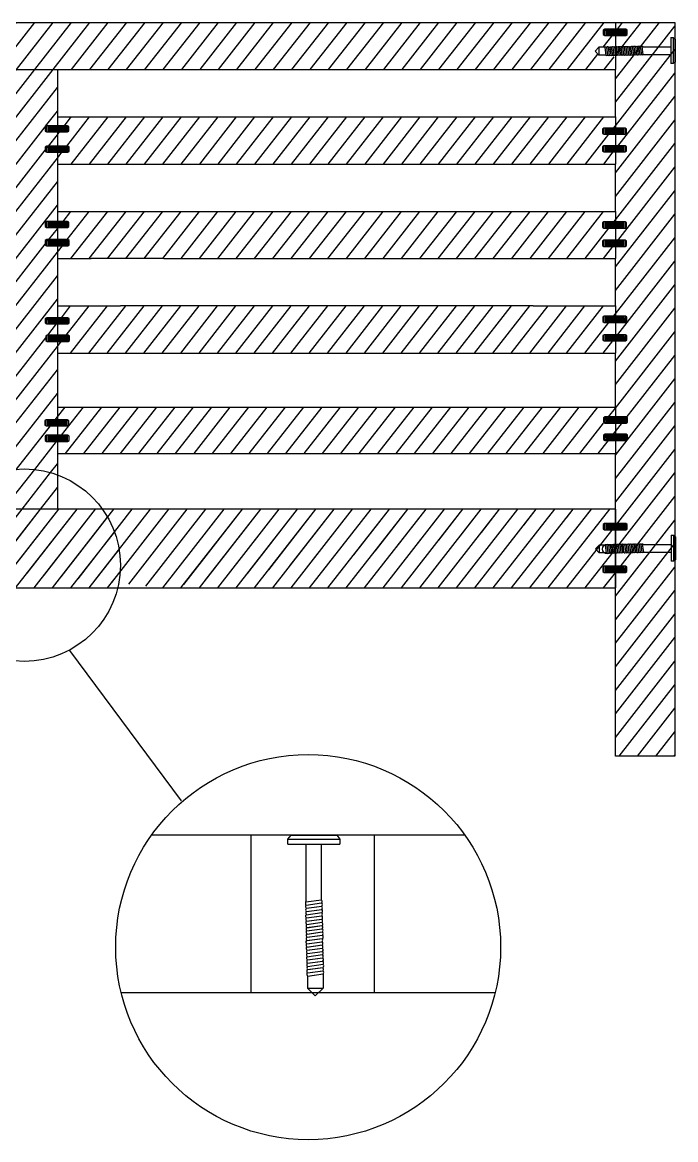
# Model space of a CAD drawing. Header units: centimetres. Extents: x -263 to 1048, y -279 to 536.
# Drawn here: x 723.3 to 807.9, y -130.4 to 14.2 of the extents above; entities that cross this region are included whole.
import ezdxf

# ---------------------------------------------------------------- set-up
doc = ezdxf.new("R2010")
doc.units = ezdxf.units.CM
doc.header["$MEASUREMENT"] = 0
doc.layers.add('Chiodi', color=1, linetype='Continuous')
doc.layers.add('struttura', color=7, linetype='Continuous')

msp = doc.modelspace()

# ---------------------------------------------------------------- hatches: boundary and pattern name
h = msp.add_hatch()
h.set_pattern_fill('ANSI31', color=256, scale=15, angle=7)
h.paths.add_polyline_path([(799.19, 10.96), (798.98, 10.98, -0.399853), (799.18, 11.01), (799.37, 10.86, -0.670759), (799.6, 11), (799.78, 10.88, -1.07062), (800.08, 10.9), (800.1, 12.66), (798.75, 12.66), (798.75, 12.54), (798.57, 12.66), (798.57, 13.22), (798.75, 13.34), (798.75, 13.22), (800.13, 13.22), (800.13, 14.22), (647.58, 14.22), (647.58, 12.93), (648.82, 12.93), (648.82, 13.05), (649, 12.93), (649, 12.37), (648.82, 12.25), (648.82, 12.37), (647.58, 12.37), (647.58, 8.11), (732.24, 8.11), (741.62, 8.11), (800.13, 8.11), (799.87, 10.89, 0.713017), (799.6, 10.98, 0.416151), (799.4, 10.98, 0.417369), (799.19, 10.96, 1.235017), (799.01, 10.73), (799.12, 9.98), (799.32, 9.96)])
h.paths.add_polyline_path([(649.88, 10.29), (649.39, 9.79), (648.58, 9.79, -0.374902), (648.39, 9.79, -0.455072), (648.16, 9.79, -0.375759), (647.97, 9.79, -0.400391), (647.77, 9.77), (647.63, 10.79), (647.63, 10.79), (647.63, 10.79, -0.382872), (647.84, 10.8, -0.424236), (648.06, 10.8, -0.346547), (648.25, 10.8, -0.412961), (648.47, 10.8), (649.39, 10.8)], flags=16)
h.paths.add_polyline_path([(648.6, 9.81), (648.6, 9.79), (648.46, 10.8), (648.46, 10.81)], flags=16)
h.paths.add_polyline_path([(648.18, 9.81), (648.18, 9.77), (648.05, 10.78), (648.05, 10.81)], flags=16)
h.paths.add_polyline_path([(797.5, 10.48), (797.99, 10.99), (798.77, 10.99), (798.91, 9.97), (798.91, 9.97), (798.91, 9.97), (797.99, 9.97)], flags=16)
h = msp.add_hatch()
h.set_pattern_fill('ANSI31', color=256, scale=15, angle=7)
h.paths.add_polyline_path([(800.13, -10.25), (800.13, -4.13), (800.13, 1.99), (800.13, 8.11), (800.13, 14.22), (807.84, 14.22), (807.84, -80.78), (800.13, -80.78), (800.13, -48.82), (800.13, -41.62), (800.13, -35.6), (800.13, -28.6), (800.13, -22.48), (800.13, -16.36)])
h = msp.add_hatch()
h.set_pattern_fill('ANSI31', color=256, scale=15, angle=7)
h.paths.add_polyline_path([(727.85, 8.11), (719.85, 8.11), (719.85, 0.75), (721.38, 0.75), (721.38, 0.06), (721.2, -0.05), (719.85, -0.05), (719.85, -1.94), (721.38, -1.94), (721.38, -2.62), (721.2, -2.74), (719.85, -2.74), (719.85, -11.59), (721.38, -11.59), (721.38, -12.27), (721.2, -12.39), (719.85, -12.39), (719.85, -13.91), (721.38, -13.91), (721.38, -14.59), (721.2, -14.71), (719.85, -14.71), (719.85, -23.97), (721.34, -23.97), (721.34, -24.65), (721.15, -24.77), (719.85, -24.77), (719.85, -26.15), (721.34, -26.15), (721.34, -26.84), (721.15, -26.95), (719.85, -26.95), (719.85, -28.6), (719.85, -34.71), (719.85, -37.23), (721.36, -37.23), (721.36, -37.91), (721.17, -38.03), (719.85, -38.03), (719.85, -39.24), (721.4, -39.24), (721.4, -39.92), (721.22, -40.04), (719.85, -40.04), (719.85, -40.83), (719.85, -44.16, -0.164876), (727.85, -44.36), (727.85, -40.83), (727.85, -40.04), (726.27, -40.04), (726.27, -39.36), (726.45, -39.24), (727.85, -39.24), (727.85, -38.03), (726.22, -38.03), (726.22, -37.35), (726.4, -37.23), (727.85, -37.23), (727.85, -34.71), (727.85, -28.6), (727.85, -27.09), (726.34, -27.09), (726.34, -26.41), (726.52, -26.29), (727.85, -26.29), (727.85, -24.82), (726.29, -24.82), (726.29, -24.13), (726.47, -24.02), (727.85, -24.02), (727.85, -14.71), (726.29, -14.71), (726.29, -14.03), (726.47, -13.91), (727.85, -13.91), (727.85, -12.34), (726.25, -12.34), (726.25, -11.66), (726.43, -11.54), (727.85, -11.54), (727.85, -2.6), (726.29, -2.6), (726.29, -1.92), (726.47, -1.8), (727.85, -1.8), (727.85, 0.04), (726.25, 0.04), (726.25, 0.72), (726.43, 0.84), (727.85, 0.84)])
h = msp.add_hatch()
h.set_pattern_fill('ANSI31', color=256, scale=15, angle=7)
h.paths.add_polyline_path([(798.47, -1.88), (798.65, -1.76), (800.13, -1.76), (800.13, -0.27), (798.47, -0.27), (798.47, 0.41), (798.65, 0.53), (800.13, 0.53), (800.13, 1.99), (741.62, 1.99), (732.24, 1.99), (727.85, 1.99), (727.85, 0.84), (729.35, 0.84), (729.35, 0.15), (729.16, 0.04), (727.85, 0.04), (727.85, -1.8), (729.39, -1.8), (729.39, -2.48), (729.21, -2.6), (727.85, -2.6), (727.85, -4.13), (732.24, -4.13), (741.62, -4.13), (800.13, -4.13), (800.13, -2.56), (798.47, -2.56)])
h = msp.add_hatch()
h.set_pattern_fill('ANSI31', color=256, scale=15, angle=7)
h.paths.add_polyline_path([(798.47, -14.11), (798.65, -13.99), (800.13, -13.99), (800.13, -12.41), (798.47, -12.41), (798.47, -11.73), (798.65, -11.61), (800.13, -11.61), (800.13, -10.25), (741.62, -10.25), (732.24, -10.25), (727.85, -10.25), (727.85, -11.54), (729.35, -11.54), (729.35, -12.23), (729.16, -12.34), (727.85, -12.34), (727.85, -13.91), (729.39, -13.91), (729.39, -14.59), (729.21, -14.71), (727.85, -14.71), (727.85, -16.36), (732.24, -16.36), (741.62, -16.36), (800.13, -16.36), (800.13, -14.79), (798.47, -14.79)])
h = msp.add_hatch()
h.set_pattern_fill('ANSI31', color=256, scale=15, angle=7)
h.paths.add_polyline_path([(800.13, -24.63), (798.51, -24.63), (798.51, -23.95), (798.7, -23.83), (800.13, -23.83), (800.13, -22.48), (789.48, -22.48), (736.02, -22.48), (732.24, -22.48), (727.85, -22.48), (727.85, -24.02), (729.39, -24.02), (729.39, -24.7), (729.21, -24.82), (727.85, -24.82), (727.85, -26.29), (729.44, -26.29), (729.44, -26.97), (729.25, -27.09), (727.85, -27.09), (727.85, -28.6), (732.24, -28.6), (732.97, -28.6), (792.54, -28.6), (800.13, -28.6), (800.13, -27.02), (798.51, -27.02), (798.51, -26.34), (798.7, -26.22), (800.13, -26.22)])
h = msp.add_hatch()
h.set_pattern_fill('ANSI31', color=256, scale=15, angle=7)
h.paths.add_polyline_path([(798.61, -39.22), (798.79, -39.1), (800.13, -39.1), (800.13, -37.66), (798.61, -37.66), (798.61, -36.97), (798.79, -36.86), (800.13, -36.86), (800.13, -35.6), (792.54, -35.6), (732.97, -35.6), (732.24, -35.6), (727.85, -35.6), (727.85, -37.23), (729.32, -37.23), (729.32, -37.91), (729.14, -38.03), (727.85, -38.03), (727.85, -39.24), (729.37, -39.24), (729.37, -39.92), (729.18, -40.04), (727.85, -40.04), (727.85, -40.83), (727.85, -41.62), (800.13, -41.62), (800.13, -39.9), (798.61, -39.9)])
h = msp.add_hatch()
h.set_pattern_fill('ANSI31', color=256, scale=15, angle=7)
h.paths.add_polyline_path([(727.85, -44.36, 0.164876), (719.85, -44.16), (719.85, -48.82), (727.85, -48.82)])
h = msp.add_hatch()
h.set_pattern_fill('ANSI31', color=256, scale=15, angle=7)
edge = h.paths.add_edge_path()
edge.add_line((800.13, -48.82), (647.58, -48.82))
edge.add_line((741.62, -59.01), (799.78, -59.01))
edge.add_line((731.9, -59.01), (741.62, -59.01))
h = msp.add_hatch()
h.set_pattern_fill('ANSI31', color=256, scale=15, angle=7)
edge = h.paths.add_edge_path()
edge.add_line((800.13, -48.82), (647.58, -48.82))
edge.add_line((800.13, -48.82), (800.13, -59.01))
edge.add_line((799.78, -59.01), (800.13, -59.01))
edge.add_line((741.62, -59.01), (799.78, -59.01))
h = msp.add_hatch()
h.set_pattern_fill('ANSI31', color=256, scale=15, angle=7)
h.paths.add_polyline_path([(733.69, -48.82), (713.4, -48.82, 0.156219), (711.08, -56.06, 0.059662), (711.44, -59.01), (731.9, -59.01), (735.66, -59.01, 0.059662), (736.01, -56.06, 0.156219)], flags=17)

# ---------------------------------------------------------------- linework, layer by layer
for p, q in [((807.84, 14.22), (807.84, -80.78)), ((800.13, 1.99), (800.13, 8.11)), ((800.13, -10.25), (800.13, -4.13)), ((800.13, -22.48), (800.13, -16.36)), ((800.13, -35.6), (800.13, -28.6)), ((800.13, -48.82), (800.13, -41.62)), ((799.78, -59.01), (800.13, -59.01)), ((729.4, -67.09), (743.9, -86.58)), ((752.95, -111.39), (752.95, -91.03)), ((768.95, -111.39), (768.95, -91.03))]:
    msp.add_line(p, q)
for centre, radius in [((723.55, -56.06), 12.46), ((760.34, -105.51), 24.93)]:
    msp.add_circle(centre, radius)
at = {"layer": 'Chiodi'}
for p, q in [((798.75, 13.34), (798.57, 13.22)), ((798.57, 13.22), (798.57, 12.66)), ((801.49, 13.34), (798.75, 13.34)), ((798.75, 12.54), (798.75, 13.34)), ((798.87, 13.22), (801.35, 13.22)), ((798.88, 13.08), (801.35, 13.08)), ((801.67, 13.22), (801.49, 13.34)), ((801.49, 12.54), (801.49, 13.34)), ((801.67, 12.66), (801.67, 13.22)), ((798.57, 12.66), (798.75, 12.54)), ((798.75, 12.54), (801.49, 12.54)), ((798.88, 12.94), (801.35, 12.94)), ((798.88, 12.8), (801.36, 12.8)), ((798.88, 12.66), (801.36, 12.66)), ((801.49, 12.54), (801.67, 12.66)), ((726.43, 0.84), (726.25, 0.72)), ((726.25, 0.72), (726.25, 0.15)), ((726.25, 0.15), (726.43, 0.04)), ((729.16, 0.84), (726.43, 0.84)), ((726.43, 0.04), (726.43, 0.84)), ((726.43, 0.04), (729.16, 0.04)), ((726.55, 0.72), (729.03, 0.72)), ((726.55, 0.58), (729.03, 0.58)), ((726.55, 0.44), (729.03, 0.44)), ((726.55, 0.16), (729.03, 0.16)), ((726.56, 0.3), (729.03, 0.3)), ((729.35, 0.72), (729.16, 0.84)), ((729.16, 0.04), (729.16, 0.84)), ((729.16, 0.04), (729.35, 0.15)), ((729.35, 0.15), (729.35, 0.72)), ((798.65, 0.53), (798.47, 0.41)), ((798.47, 0.41), (798.47, -0.15)), ((801.38, 0.53), (798.65, 0.53)), ((798.65, -0.27), (798.65, 0.53)), ((798.77, 0.41), (801.25, 0.41)), ((798.77, 0.27), (801.25, 0.27)), ((798.77, 0.13), (801.25, 0.13)), ((801.57, 0.41), (801.38, 0.53)), ((801.38, -0.27), (801.38, 0.53)), ((801.57, -0.15), (801.57, 0.41)), ((798.47, -0.15), (798.65, -0.27)), ((798.65, -0.27), (801.38, -0.27)), ((798.77, -0.15), (801.25, -0.15)), ((798.78, -0.01), (801.25, -0.01)), ((801.38, -0.27), (801.57, -0.15)), ((726.47, -1.8), (726.29, -1.92)), ((726.29, -1.92), (726.29, -2.48)), ((726.29, -2.48), (726.47, -2.6)), ((729.21, -1.8), (726.47, -1.8)), ((726.47, -2.6), (726.47, -1.8)), ((726.47, -2.6), (729.21, -2.6)), ((726.59, -1.92), (729.07, -1.92)), ((726.6, -2.06), (729.07, -2.06)), ((726.6, -2.2), (729.07, -2.2)), ((726.6, -2.34), (729.08, -2.34)), ((726.6, -2.48), (729.08, -2.48)), ((729.39, -1.92), (729.21, -1.8)), ((729.21, -2.6), (729.21, -1.8)), ((729.21, -2.6), (729.39, -2.48)), ((729.39, -2.48), (729.39, -1.92)), ((798.65, -1.76), (798.47, -1.88)), ((798.47, -1.88), (798.47, -2.44)), ((798.47, -2.44), (798.65, -2.56)), ((801.38, -1.76), (798.65, -1.76)), ((798.65, -2.56), (798.65, -1.76)), ((798.65, -2.56), (801.38, -2.56)), ((798.77, -1.88), (801.25, -1.88)), ((798.77, -2.02), (801.25, -2.02)), ((798.77, -2.16), (801.25, -2.16)), ((798.77, -2.44), (801.25, -2.44)), ((798.78, -2.3), (801.25, -2.3)), ((801.57, -1.88), (801.38, -1.76)), ((801.38, -2.56), (801.38, -1.76)), ((801.38, -2.56), (801.57, -2.44)), ((801.57, -2.44), (801.57, -1.88)), ((726.43, -11.54), (726.25, -11.66)), ((729.16, -11.54), (726.43, -11.54)), ((726.43, -12.34), (726.43, -11.54)), ((729.35, -11.66), (729.16, -11.54)), ((729.16, -12.34), (729.16, -11.54)), ((726.25, -11.66), (726.25, -12.23)), ((726.25, -12.23), (726.43, -12.34)), ((726.43, -12.34), (729.16, -12.34)), ((726.55, -11.66), (729.03, -11.66)), ((726.55, -11.8), (729.03, -11.8)), ((726.55, -11.94), (729.03, -11.94)), ((726.55, -12.22), (729.03, -12.22)), ((726.56, -12.08), (729.03, -12.08)), ((729.16, -12.34), (729.35, -12.23)), ((729.35, -12.23), (729.35, -11.66)), ((798.65, -11.61), (798.47, -11.73)), ((798.47, -11.73), (798.47, -12.29)), ((798.47, -12.29), (798.65, -12.41)), ((801.38, -11.61), (798.65, -11.61)), ((798.65, -12.41), (798.65, -11.61)), ((798.65, -12.41), (801.38, -12.41)), ((798.77, -11.73), (801.25, -11.73)), ((798.77, -11.87), (801.25, -11.87)), ((798.77, -12.01), (801.25, -12.01)), ((798.77, -12.29), (801.25, -12.29)), ((798.78, -12.14), (801.25, -12.14)), ((801.57, -11.73), (801.38, -11.61)), ((801.38, -12.41), (801.38, -11.61)), ((801.38, -12.41), (801.57, -12.29)), ((801.57, -12.29), (801.57, -11.73)), ((726.47, -13.91), (726.29, -14.03)), ((726.29, -14.03), (726.29, -14.59)), ((729.21, -13.91), (726.47, -13.91)), ((726.47, -14.71), (726.47, -13.91)), ((726.59, -14.03), (729.07, -14.03)), ((726.6, -14.17), (729.07, -14.17)), ((726.6, -14.31), (729.07, -14.31)), ((726.6, -14.44), (729.08, -14.44)), ((729.39, -14.03), (729.21, -13.91)), ((729.21, -14.71), (729.21, -13.91)), ((729.39, -14.59), (729.39, -14.03)), ((798.65, -13.99), (798.47, -14.11)), ((798.47, -14.11), (798.47, -14.68)), ((801.38, -13.99), (798.65, -13.99)), ((798.65, -14.79), (798.65, -13.99)), ((798.77, -14.11), (801.25, -14.11)), ((798.77, -14.25), (801.25, -14.25)), ((798.77, -14.39), (801.25, -14.39)), ((801.57, -14.11), (801.38, -13.99)), ((801.38, -14.79), (801.38, -13.99)), ((801.57, -14.68), (801.57, -14.11)), ((726.29, -14.59), (726.47, -14.71)), ((726.47, -14.71), (729.21, -14.71)), ((726.6, -14.59), (729.08, -14.59)), ((729.21, -14.71), (729.39, -14.59)), ((798.47, -14.68), (798.65, -14.79)), ((798.65, -14.79), (801.38, -14.79)), ((798.77, -14.67), (801.25, -14.67)), ((798.78, -14.53), (801.25, -14.53)), ((801.38, -14.79), (801.57, -14.68)), ((726.47, -24.02), (726.29, -24.13)), ((726.29, -24.13), (726.29, -24.7)), ((729.21, -24.02), (726.47, -24.02)), ((726.47, -24.82), (726.47, -24.02)), ((726.59, -24.13), (729.07, -24.13)), ((726.59, -24.27), (729.07, -24.27)), ((726.6, -24.42), (729.07, -24.42)), ((726.6, -24.55), (729.08, -24.55)), ((729.39, -24.13), (729.21, -24.02)), ((729.21, -24.82), (729.21, -24.02)), ((729.39, -24.7), (729.39, -24.13)), ((798.7, -23.83), (798.51, -23.95)), ((798.51, -23.95), (798.51, -24.52)), ((798.51, -24.52), (798.7, -24.63)), ((801.43, -23.83), (798.7, -23.83)), ((798.7, -24.63), (798.7, -23.83)), ((798.82, -23.95), (801.29, -23.95)), ((798.82, -24.09), (801.3, -24.09)), ((798.82, -24.23), (801.3, -24.23)), ((798.82, -24.37), (801.3, -24.37)), ((798.82, -24.51), (801.3, -24.51)), ((801.61, -23.95), (801.43, -23.83)), ((801.43, -24.63), (801.43, -23.83)), ((801.43, -24.63), (801.61, -24.52)), ((801.61, -24.52), (801.61, -23.95)), ((726.29, -24.7), (726.47, -24.82)), ((726.47, -24.82), (729.21, -24.82)), ((726.6, -24.7), (729.08, -24.7)), ((729.21, -24.82), (729.39, -24.7)), ((798.7, -24.63), (801.43, -24.63)), ((726.52, -26.29), (726.34, -26.41)), ((726.34, -26.41), (726.34, -26.97)), ((726.34, -26.97), (726.52, -27.09)), ((729.25, -26.29), (726.52, -26.29)), ((726.52, -27.09), (726.52, -26.29)), ((726.52, -27.09), (729.25, -27.09)), ((726.64, -26.41), (729.12, -26.41)), ((726.64, -26.55), (729.12, -26.55)), ((726.64, -26.69), (729.12, -26.69)), ((726.64, -26.97), (729.12, -26.97)), ((726.65, -26.83), (729.12, -26.83)), ((729.44, -26.41), (729.25, -26.29)), ((729.25, -27.09), (729.25, -26.29)), ((729.25, -27.09), (729.44, -26.97)), ((729.44, -26.97), (729.44, -26.41)), ((798.7, -26.22), (798.51, -26.34)), ((798.51, -26.34), (798.51, -26.9)), ((798.51, -26.9), (798.7, -27.02)), ((801.43, -26.22), (798.7, -26.22)), ((798.7, -27.02), (798.7, -26.22)), ((798.7, -27.02), (801.43, -27.02)), ((798.82, -26.34), (801.29, -26.34)), ((798.82, -26.48), (801.3, -26.48)), ((798.82, -26.62), (801.3, -26.62)), ((798.82, -26.75), (801.3, -26.75)), ((798.82, -26.9), (801.3, -26.9)), ((801.61, -26.34), (801.43, -26.22)), ((801.43, -27.02), (801.43, -26.22)), ((801.43, -27.02), (801.61, -26.9)), ((801.61, -26.9), (801.61, -26.34)), ((726.4, -37.23), (726.22, -37.35)), ((726.22, -37.35), (726.22, -37.91)), ((729.14, -37.23), (726.4, -37.23)), ((726.4, -38.03), (726.4, -37.23)), ((726.52, -37.35), (729, -37.35)), ((726.53, -37.49), (729, -37.49)), ((729.32, -37.35), (729.14, -37.23)), ((729.14, -38.03), (729.14, -37.23)), ((729.32, -37.91), (729.32, -37.35)), ((798.79, -36.86), (798.61, -36.97)), ((798.61, -36.97), (798.61, -37.54)), ((798.61, -37.54), (798.79, -37.66)), ((801.52, -36.86), (798.79, -36.86)), ((798.79, -37.66), (798.79, -36.86)), ((798.91, -36.97), (801.39, -36.97)), ((798.91, -37.11), (801.39, -37.11)), ((798.91, -37.26), (801.39, -37.26)), ((798.91, -37.54), (801.39, -37.54)), ((798.92, -37.39), (801.4, -37.39)), ((801.71, -36.97), (801.52, -36.86)), ((801.52, -37.66), (801.52, -36.86)), ((801.52, -37.66), (801.71, -37.54)), ((801.71, -37.54), (801.71, -36.97)), ((726.22, -37.91), (726.4, -38.03)), ((726.4, -38.03), (729.14, -38.03)), ((726.53, -37.63), (729.01, -37.63)), ((726.53, -37.77), (729.01, -37.77)), ((726.53, -37.91), (729.01, -37.91)), ((729.14, -38.03), (729.32, -37.91)), ((798.79, -37.66), (801.52, -37.66)), ((726.45, -39.24), (726.27, -39.36)), ((726.27, -39.36), (726.27, -39.92)), ((726.27, -39.92), (726.45, -40.04)), ((729.18, -39.24), (726.45, -39.24)), ((726.45, -40.04), (726.45, -39.24)), ((726.45, -40.04), (729.18, -40.04)), ((726.57, -39.36), (729.05, -39.36)), ((726.57, -39.5), (729.05, -39.5)), ((726.57, -39.64), (729.05, -39.64)), ((726.57, -39.92), (729.05, -39.92)), ((726.58, -39.78), (729.06, -39.78)), ((729.37, -39.36), (729.18, -39.24)), ((729.18, -40.04), (729.18, -39.24)), ((729.18, -40.04), (729.37, -39.92)), ((729.37, -39.92), (729.37, -39.36)), ((798.79, -39.1), (798.61, -39.22)), ((798.61, -39.22), (798.61, -39.78)), ((798.61, -39.78), (798.79, -39.9)), ((801.52, -39.1), (798.79, -39.1)), ((798.79, -39.9), (798.79, -39.1)), ((798.79, -39.9), (801.52, -39.9)), ((798.91, -39.22), (801.39, -39.22)), ((798.91, -39.36), (801.39, -39.36)), ((798.91, -39.5), (801.39, -39.5)), ((798.91, -39.78), (801.39, -39.78)), ((798.92, -39.64), (801.4, -39.64)), ((801.71, -39.22), (801.52, -39.1)), ((801.52, -39.9), (801.52, -39.1)), ((801.52, -39.9), (801.71, -39.78)), ((801.71, -39.78), (801.71, -39.22)), ((798.74, -50.68), (798.56, -50.79)), ((798.56, -50.79), (798.56, -51.36)), ((798.56, -51.36), (798.74, -51.48)), ((801.48, -50.68), (798.74, -50.68)), ((798.74, -51.48), (798.74, -50.68)), ((798.74, -51.48), (801.48, -51.48)), ((798.86, -50.79), (801.34, -50.79)), ((798.86, -50.93), (801.34, -50.93)), ((798.86, -51.08), (801.34, -51.08)), ((798.87, -51.21), (801.35, -51.21)), ((798.87, -51.36), (801.34, -51.36)), ((801.66, -50.79), (801.48, -50.68)), ((801.48, -51.48), (801.48, -50.68)), ((801.48, -51.48), (801.66, -51.36)), ((801.66, -51.36), (801.66, -50.79)), ((798.7, -56.2), (798.51, -56.31)), ((798.51, -56.31), (798.51, -56.88)), ((801.43, -56.2), (798.7, -56.2)), ((798.7, -57), (798.7, -56.2)), ((798.81, -56.31), (801.29, -56.31)), ((801.61, -56.31), (801.43, -56.2)), ((801.43, -57), (801.43, -56.2)), ((801.61, -56.88), (801.61, -56.31)), ((798.51, -56.88), (798.7, -57)), ((798.7, -57), (801.43, -57)), ((798.82, -56.45), (801.3, -56.45)), ((798.82, -56.6), (801.3, -56.6)), ((798.82, -56.73), (801.3, -56.73)), ((798.82, -56.88), (801.3, -56.88)), ((801.43, -57), (801.61, -56.88))]:
    msp.add_line(p, q, dxfattribs=at)
at = {"layer": 'Chiodi', "color": 2}
for p, q in [((807.31, 12.25), (807.31, 11.06)), ((807.31, 12.25), (807.62, 12.25)), ((807.62, 12.25), (807.62, 8.89)), ((807.62, 12.25), (807.89, 12.05)), ((807.89, 12.05), (807.89, 9.08)), ((797.99, 10.99), (797.5, 10.48)), ((797.5, 10.48), (797.99, 9.97)), ((798.77, 10.99), (797.99, 10.99)), ((797.99, 10.99), (797.99, 9.97)), ((798.77, 10.99), (798.91, 9.97)), ((798.77, 10.96), (798.91, 9.97)), ((798.98, 10.99), (799.12, 9.98)), ((798.98, 10.98), (799.12, 9.98)), ((799.19, 11), (799.33, 9.99)), ((799.19, 10.96), (799.32, 9.96)), ((799.39, 10.99), (799.53, 9.98)), ((799.4, 10.98), (799.53, 9.98)), ((799.6, 11), (799.74, 9.99)), ((799.6, 10.98), (799.74, 9.98)), ((799.81, 11), (799.95, 9.99)), ((799.81, 10.99), (799.95, 9.99)), ((800.02, 11.02), (800.16, 10)), ((800.23, 11), (800.36, 10)), ((800.43, 11.02), (800.57, 10.01)), ((800.44, 11.01), (800.57, 10.01)), ((800.64, 11.04), (800.78, 10.02)), ((800.64, 11.02), (800.78, 10.02)), ((800.85, 11.04), (800.99, 10.03)), ((800.85, 11.03), (800.99, 10.03)), ((801.06, 11.05), (801.2, 10.04)), ((801.06, 11.01), (801.2, 10.01)), ((801.28, 11.02), (801.42, 10.01)), ((801.28, 11.01), (801.42, 10.01)), ((801.49, 11.03), (801.63, 10.02)), ((801.49, 11.01), (801.63, 10.01)), ((801.7, 11.03), (801.83, 10.02)), ((801.7, 11.02), (801.83, 10.02)), ((801.9, 11.05), (802.04, 10.04)), ((801.9, 11.02), (802.04, 10.02)), ((802.11, 11.04), (802.25, 10.03)), ((802.11, 11.03), (802.25, 10.03)), ((802.32, 11.06), (802.46, 10.05)), ((802.32, 11.04), (802.46, 10.04)), ((802.53, 11.06), (802.67, 10.05)), ((802.53, 11.05), (802.67, 10.05)), ((802.74, 11.07), (802.88, 10.06)), ((802.94, 11.06), (803.08, 10.05)), ((802.95, 11.05), (803.08, 10.05)), ((803.15, 11.07), (803.29, 10.06)), ((803.15, 11.05), (803.29, 10.05)), ((803.36, 11.08), (803.5, 10.06)), ((803.36, 11.06), (803.5, 10.06)), ((803.57, 11.09), (803.71, 10.08)), ((803.71, 11.07), (807.31, 11.07)), ((807.31, 11.07), (807.31, 10.08)), ((798.91, 9.97), (797.99, 9.97)), ((803.71, 10.08), (807.31, 10.08)), ((807.31, 10.08), (807.31, 8.89)), ((807.62, 8.89), (807.31, 8.89)), ((807.89, 9.08), (807.62, 8.89)), ((798.04, -53.45), (797.55, -53.96)), ((798.82, -53.45), (798.04, -53.45)), ((798.04, -53.45), (798.04, -54.46)), ((798.82, -53.45), (798.96, -54.46)), ((798.82, -53.47), (798.96, -54.47)), ((799.03, -53.44), (799.17, -54.46)), ((799.03, -53.46), (799.17, -54.46)), ((799.24, -53.43), (799.38, -54.44)), ((799.24, -53.47), (799.38, -54.47)), ((799.45, -53.45), (799.59, -54.46)), ((799.45, -53.46), (799.59, -54.46)), ((799.66, -53.43), (799.79, -54.45)), ((799.66, -53.46), (799.79, -54.45)), ((799.86, -53.43), (800, -54.44)), ((799.87, -53.44), (800, -54.44)), ((800.07, -53.42), (800.21, -54.43)), ((800.28, -53.44), (800.42, -54.43)), ((800.49, -53.41), (800.63, -54.42)), ((800.49, -53.42), (800.63, -54.42)), ((800.7, -53.4), (800.83, -54.41)), ((800.7, -53.42), (800.83, -54.42)), ((800.9, -53.39), (801.04, -54.41)), ((800.91, -53.41), (801.04, -54.41)), ((801.11, -53.38), (801.25, -54.39)), ((801.11, -53.42), (801.25, -54.42)), ((801.33, -53.42), (801.47, -54.43)), ((801.33, -53.43), (801.47, -54.43)), ((801.54, -53.4), (801.68, -54.41)), ((801.54, -53.42), (801.68, -54.42)), ((801.75, -53.4), (801.89, -54.41)), ((801.75, -53.41), (801.89, -54.41)), ((801.96, -53.39), (802.1, -54.4)), ((801.96, -53.41), (802.09, -54.41)), ((802.16, -53.39), (802.3, -54.4)), ((802.16, -53.4), (802.3, -54.4)), ((802.37, -53.38), (802.51, -54.39)), ((802.37, -53.4), (802.51, -54.4)), ((802.58, -53.37), (802.72, -54.38)), ((802.58, -53.38), (802.72, -54.38)), ((802.79, -53.36), (802.93, -54.37)), ((803, -53.38), (803.14, -54.39)), ((803, -53.39), (803.14, -54.39)), ((803.21, -53.36), (803.34, -54.37)), ((803.21, -53.38), (803.34, -54.38)), ((803.41, -53.36), (803.55, -54.37)), ((803.42, -53.37), (803.55, -54.37)), ((803.62, -53.35), (803.76, -54.36)), ((803.76, -53.36), (807.36, -53.36)), ((807.36, -52.19), (807.36, -53.38)), ((807.36, -52.19), (807.67, -52.19)), ((807.36, -53.36), (807.36, -54.36)), ((807.67, -52.19), (807.67, -55.54)), ((807.67, -52.19), (807.94, -52.39)), ((807.94, -52.39), (807.94, -55.35)), ((797.55, -53.96), (798.04, -54.46)), ((798.96, -54.46), (798.04, -54.46)), ((803.76, -54.36), (807.36, -54.36)), ((807.36, -54.36), (807.36, -55.55)), ((807.67, -55.54), (807.36, -55.54)), ((807.94, -55.35), (807.67, -55.54)), ((757.72, -91.55), (758.12, -91.01)), ((758.12, -91.01), (764.04, -91.01)), ((764.04, -91.01), (764.43, -91.55)), ((757.72, -92.18), (757.72, -91.55)), ((757.72, -91.55), (764.43, -91.55)), ((757.72, -92.18), (760.09, -92.18)), ((760.06, -99.37), (760.06, -92.18)), ((760.06, -92.18), (762.06, -92.18)), ((762.06, -99.37), (762.06, -92.18)), ((762.06, -92.18), (764.44, -92.18)), ((764.43, -91.55), (764.43, -92.18)), ((760.04, -99.65), (762.06, -99.37)), ((760.06, -100.07), (762.08, -99.79)), ((760.08, -100.06), (762.08, -99.79)), ((760.06, -101.32), (762.09, -101.04)), ((760.07, -100.48), (762.09, -100.21)), ((760.09, -100.9), (762.12, -100.63)), ((760.11, -100.48), (762.11, -100.21)), ((760.12, -100.9), (762.12, -100.63)), ((760.09, -101.73), (762.11, -101.46)), ((760.1, -102.15), (762.12, -101.88)), ((760.11, -101.73), (762.11, -101.46)), ((760.12, -102.57), (762.15, -102.29)), ((760.12, -102.98), (762.14, -102.71)), ((760.14, -102.15), (762.14, -101.88)), ((760.15, -102.57), (762.14, -102.29)), ((760.14, -103.4), (762.17, -103.12)), ((760.15, -103.82), (762.17, -103.54)), ((760.17, -102.99), (762.17, -102.71)), ((760.17, -103.4), (762.16, -103.12)), ((760.18, -104.24), (762.2, -103.96)), ((760.19, -103.82), (762.19, -103.54)), ((760.2, -104.23), (762.2, -103.96)), ((760.11, -104.67), (762.13, -104.39)), ((760.13, -105.09), (762.16, -104.81)), ((760.14, -105.51), (762.16, -105.23)), ((760.16, -105.08), (762.15, -104.81)), ((760.18, -105.5), (762.18, -105.23)), ((760.19, -104.67), (762.18, -104.4)), ((760.16, -105.92), (762.19, -105.65)), ((760.18, -106.75), (762.2, -106.47)), ((760.19, -105.92), (762.19, -105.65)), ((760.2, -107.17), (762.23, -106.89)), ((760.21, -106.34), (762.21, -106.06)), ((760.23, -107.17), (762.23, -106.89)), ((760.21, -107.59), (762.23, -107.31)), ((760.21, -108.42), (762.23, -108.14)), ((760.24, -108), (762.26, -107.73)), ((760.25, -107.58), (762.25, -107.31)), ((760.26, -108), (762.26, -107.73)), ((760.29, -108.42), (762.28, -108.14)), ((760.23, -108.84), (762.26, -108.56)), ((760.24, -109.25), (762.26, -108.98)), ((760.24, -109.25), (760.24, -110.82)), ((760.26, -108.83), (762.25, -108.56)), ((760.28, -109.25), (762.28, -108.98)), ((762.26, -108.98), (762.26, -110.82)), ((760.24, -110.82), (762.26, -110.82)), ((760.24, -110.82), (761.25, -111.8)), ((761.25, -111.8), (762.26, -110.82))]:
    msp.add_line(p, q, dxfattribs=at)
at = {"layer": 'Chiodi'}
msp.add_circle((799.1, -53.97), 0.634, dxfattribs=at)
at = {"layer": 'Chiodi', "color": 2}
for centre, radius, start, end in [((798.89, 10.87), 0.147, 51.5831, 141.9581), ((799.1, 10.89), 0.147, 51.5831, 141.9581), ((799.3, 10.87), 0.147, 51.5831, 141.9581), ((799.51, 10.88), 0.147, 51.5831, 141.9581), ((799.72, 10.89), 0.147, 51.5831, 141.9581), ((799.93, 10.9), 0.147, 51.5831, 141.9581), ((800.13, 10.92), 0.127, 39.324, 145.6636), ((800.34, 10.91), 0.147, 51.5831, 141.9581), ((800.55, 10.92), 0.147, 51.5831, 141.9581), ((800.76, 10.92), 0.147, 51.5831, 141.9581), ((800.97, 10.94), 0.147, 51.5831, 141.9581), ((801.18, 10.92), 0.147, 51.5831, 141.9581), ((801.4, 10.92), 0.147, 51.5831, 141.9581), ((801.6, 10.92), 0.147, 51.5831, 141.9581), ((801.81, 10.93), 0.147, 51.5831, 141.9581), ((802.02, 10.93), 0.147, 51.5831, 141.9581), ((802.23, 10.94), 0.147, 51.5831, 141.9581), ((802.44, 10.95), 0.147, 51.5831, 141.9581), ((802.65, 10.96), 0.147, 51.5831, 141.9581), ((802.85, 10.94), 0.147, 51.5831, 138.8699), ((803.06, 10.96), 0.147, 51.5831, 141.9581), ((803.27, 10.96), 0.147, 51.5831, 141.9581), ((803.48, 10.97), 0.147, 51.5831, 141.9581), ((803.63, 10.94), 0.154, 57.3587, 111.1023), ((799.01, 10.09), 0.155, 230.9942, 315.7306), ((799.21, 10.1), 0.155, 230.9942, 315.7306), ((799.42, 10.08), 0.155, 230.9942, 315.7306), ((799.63, 10.1), 0.155, 230.9942, 315.7306), ((799.84, 10.1), 0.155, 230.9942, 315.7306), ((800.05, 10.11), 0.155, 230.9942, 315.7306), ((800.26, 10.09), 0.136, 219.6958, 317.4217), ((800.46, 10.12), 0.155, 230.9942, 315.7306), ((800.67, 10.13), 0.155, 230.9942, 315.7306), ((800.88, 10.14), 0.155, 230.9942, 315.7306), ((801.09, 10.15), 0.155, 230.9942, 315.7306), ((801.31, 10.11), 0.155, 230.9942, 315.7306), ((801.51, 10.13), 0.155, 230.9942, 315.7306), ((801.72, 10.13), 0.155, 230.9942, 315.7306), ((801.93, 10.14), 0.155, 230.9942, 315.7306), ((802.14, 10.14), 0.155, 230.9942, 315.7306), ((802.35, 10.15), 0.155, 230.9942, 315.7306), ((802.56, 10.16), 0.155, 230.9942, 315.7306), ((802.76, 10.17), 0.155, 230.9942, 315.7306), ((802.98, 10.13), 0.127, 210.9257, 320.8227), ((803.18, 10.17), 0.155, 230.9942, 315.7306), ((803.39, 10.17), 0.155, 230.9942, 315.7306), ((803.6, 10.19), 0.155, 230.9942, 315.7306), ((798.94, -53.56), 0.147, 51.5831, 141.9581), ((799.15, -53.55), 0.147, 51.5831, 141.9581), ((799.36, -53.56), 0.147, 51.5831, 141.9581), ((799.56, -53.55), 0.147, 51.5831, 141.9581), ((799.77, -53.55), 0.147, 51.5831, 141.9581), ((799.98, -53.53), 0.147, 51.5831, 141.9581), ((800.18, -53.52), 0.127, 39.324, 145.6636), ((800.4, -53.53), 0.147, 51.5831, 141.9581), ((800.6, -53.51), 0.147, 51.5831, 141.9581), ((800.81, -53.51), 0.147, 51.5831, 141.9581), ((801.02, -53.5), 0.147, 51.5831, 141.9581), ((801.23, -53.51), 0.147, 51.5831, 141.9581), ((801.45, -53.52), 0.147, 51.5831, 141.9581), ((801.66, -53.51), 0.147, 51.5831, 141.9581), ((801.87, -53.5), 0.147, 51.5831, 141.9581), ((802.07, -53.5), 0.147, 51.5831, 141.9581), ((802.28, -53.49), 0.147, 51.5831, 141.9581), ((802.49, -53.49), 0.147, 51.5831, 141.9581), ((802.7, -53.48), 0.147, 51.5831, 141.9581), ((802.91, -53.49), 0.147, 51.5831, 138.8699), ((803.11, -53.48), 0.147, 51.5831, 141.9581), ((803.32, -53.47), 0.147, 51.5831, 141.9581), ((803.53, -53.46), 0.147, 51.5831, 141.9581), ((803.68, -53.49), 0.154, 57.3587, 111.1023), ((799.06, -54.35), 0.155, 230.9942, 315.7306), ((799.27, -54.33), 0.155, 230.9942, 315.7306), ((799.47, -54.35), 0.155, 230.9942, 315.7306), ((799.68, -54.34), 0.155, 230.9942, 315.7306), ((799.89, -54.33), 0.155, 230.9942, 315.7306), ((800.1, -54.32), 0.155, 230.9942, 315.7306), ((800.32, -54.34), 0.136, 219.6958, 317.4217), ((800.51, -54.31), 0.155, 230.9942, 315.7306), ((800.72, -54.3), 0.155, 230.9942, 315.7306), ((800.93, -54.3), 0.155, 230.9942, 315.7306), ((801.14, -54.28), 0.155, 230.9942, 315.7306), ((801.36, -54.32), 0.155, 230.9942, 315.7306), ((801.57, -54.31), 0.155, 230.9942, 315.7306), ((801.78, -54.3), 0.155, 230.9942, 315.7306), ((801.98, -54.29), 0.155, 230.9942, 315.7306), ((802.19, -54.29), 0.155, 230.9942, 315.7306), ((802.4, -54.28), 0.155, 230.9942, 315.7306), ((802.61, -54.28), 0.155, 230.9942, 315.7306), ((802.82, -54.26), 0.155, 230.9942, 315.7306), ((803.04, -54.31), 0.127, 210.9257, 320.8227), ((803.23, -54.27), 0.155, 230.9942, 315.7306), ((803.44, -54.26), 0.155, 230.9942, 315.7306), ((803.65, -54.25), 0.155, 230.9942, 315.7306), ((760.27, -99.83), 0.294, 141.5831, 231.9581), ((760.32, -99.54), 0.309, 147.3587, 201.1023), ((761.84, -99.59), 0.311, 320.9942, 45.7306), ((761.87, -100.01), 0.311, 320.9942, 45.7306), ((760.29, -100.25), 0.294, 141.5831, 231.9581), ((760.3, -100.67), 0.294, 141.5831, 231.9581), ((760.32, -101.09), 0.294, 141.5831, 228.8699), ((761.87, -100.43), 0.311, 320.9942, 45.7306), ((761.96, -100.82), 0.254, 300.9257, 50.8227), ((761.87, -101.26), 0.311, 320.9942, 45.7306), ((760.29, -101.5), 0.294, 141.5831, 231.9581), ((760.32, -101.92), 0.294, 141.5831, 231.9581), ((760.33, -102.34), 0.294, 141.5831, 231.9581), ((760.35, -102.75), 0.294, 141.5831, 231.9581), ((761.9, -101.68), 0.311, 320.9942, 45.7306), ((761.9, -102.1), 0.311, 320.9942, 45.7306), ((761.92, -102.93), 0.311, 320.9942, 45.7306), ((761.93, -102.52), 0.311, 320.9942, 45.7306), ((760.35, -103.17), 0.294, 141.5831, 231.9581), ((760.37, -103.58), 0.294, 141.5831, 231.9581), ((760.38, -104), 0.294, 141.5831, 231.9581), ((761.95, -103.35), 0.311, 320.9942, 45.7306), ((761.96, -103.76), 0.311, 320.9942, 45.7306), ((761.98, -104.18), 0.311, 320.9942, 45.7306), ((760.34, -104.85), 0.294, 141.5831, 231.9581), ((760.37, -104.44), 0.294, 141.5831, 231.9581), ((760.36, -105.27), 0.294, 141.5831, 231.9581), ((760.37, -105.69), 0.294, 141.5831, 231.9581), ((761.91, -104.61), 0.311, 320.9942, 45.7306), ((761.94, -105.03), 0.311, 320.9942, 45.7306), ((761.94, -105.45), 0.311, 320.9942, 45.7306), ((760.4, -106.11), 0.294, 141.5831, 231.9581), ((760.41, -106.93), 0.294, 141.5831, 231.9581), ((760.37, -106.53), 0.253, 129.324, 235.6636), ((761.97, -105.87), 0.311, 320.9942, 45.7306), ((762.03, -106.26), 0.272, 309.6958, 47.4217), ((761.98, -106.7), 0.311, 320.9942, 45.7306), ((762.01, -107.11), 0.311, 320.9942, 45.7306), ((760.44, -107.35), 0.294, 141.5831, 231.9581), ((760.44, -108.6), 0.294, 141.5831, 231.9581), ((760.44, -107.77), 0.294, 141.5831, 231.9581), ((760.47, -108.19), 0.294, 141.5831, 231.9581), ((762.02, -107.53), 0.311, 320.9942, 45.7306), ((762.01, -108.36), 0.311, 320.9942, 45.7306), ((762.04, -107.95), 0.311, 320.9942, 45.7306), ((760.46, -109.02), 0.294, 141.5831, 231.9581), ((762.04, -108.78), 0.311, 320.9942, 45.7306)]:
    msp.add_arc(centre, radius, start, end, dxfattribs=at)
at = {"layer": 'struttura'}
for p, q in [((647.58, 14.22), (800.13, 14.22)), ((800.13, 14.22), (807.84, 14.22)), ((800.13, 14.22), (800.13, 8.11)), ((647.58, 8.11), (732.24, 8.11)), ((727.85, 8.11), (727.85, -28.6)), ((732.24, 8.11), (741.62, 8.11)), ((741.62, 8.11), (800.13, 8.11)), ((727.85, 1.99), (732.24, 1.99)), ((732.24, 1.99), (741.62, 1.99)), ((741.62, 1.99), (800.13, 1.99)), ((800.13, 1.99), (800.13, -4.13)), ((727.85, -4.13), (732.24, -4.13)), ((732.24, -4.13), (741.62, -4.13)), ((741.62, -4.13), (800.13, -4.13)), ((727.85, -10.25), (732.24, -10.25)), ((732.24, -10.25), (741.62, -10.25)), ((741.62, -10.25), (800.13, -10.25)), ((800.13, -10.25), (800.13, -16.36)), ((727.85, -16.36), (732.24, -16.36)), ((741.62, -16.36), (732.24, -16.36)), ((741.62, -16.36), (800.13, -16.36)), ((727.85, -22.48), (732.24, -22.48)), ((732.24, -22.48), (736.02, -22.48)), ((789.48, -22.48), (736.02, -22.48)), ((789.48, -22.48), (800.13, -22.48)), ((800.13, -22.48), (800.13, -28.6)), ((727.85, -28.6), (732.24, -28.6)), ((727.85, -28.6), (727.85, -34.71)), ((732.24, -28.6), (732.97, -28.6)), ((732.97, -28.6), (792.54, -28.6)), ((792.54, -28.6), (800.13, -28.6)), ((727.85, -34.71), (727.85, -40.83)), ((727.85, -35.6), (732.24, -35.6)), ((732.24, -35.6), (732.97, -35.6)), ((732.97, -35.6), (792.54, -35.6)), ((792.54, -35.6), (800.13, -35.6)), ((800.13, -35.6), (800.13, -41.62)), ((727.85, -40.83), (727.85, -48.82)), ((727.85, -41.62), (800.13, -41.62)), ((800.13, -48.82), (647.58, -48.82)), ((800.13, -80.78), (800.13, -48.82)), ((800.13, -48.82), (800.13, -59.01)), ((647.58, -59.01), (731.9, -59.01)), ((731.9, -59.01), (741.62, -59.01)), ((741.62, -59.01), (799.78, -59.01)), ((807.84, -80.78), (800.13, -80.78)), ((780.63, -91.03), (740.05, -91.03)), ((736.12, -111.39), (777.04, -111.39)), ((777.04, -111.39), (784.56, -111.39))]:
    msp.add_line(p, q, dxfattribs=at)

doc.saveas('drawing.dxf')
